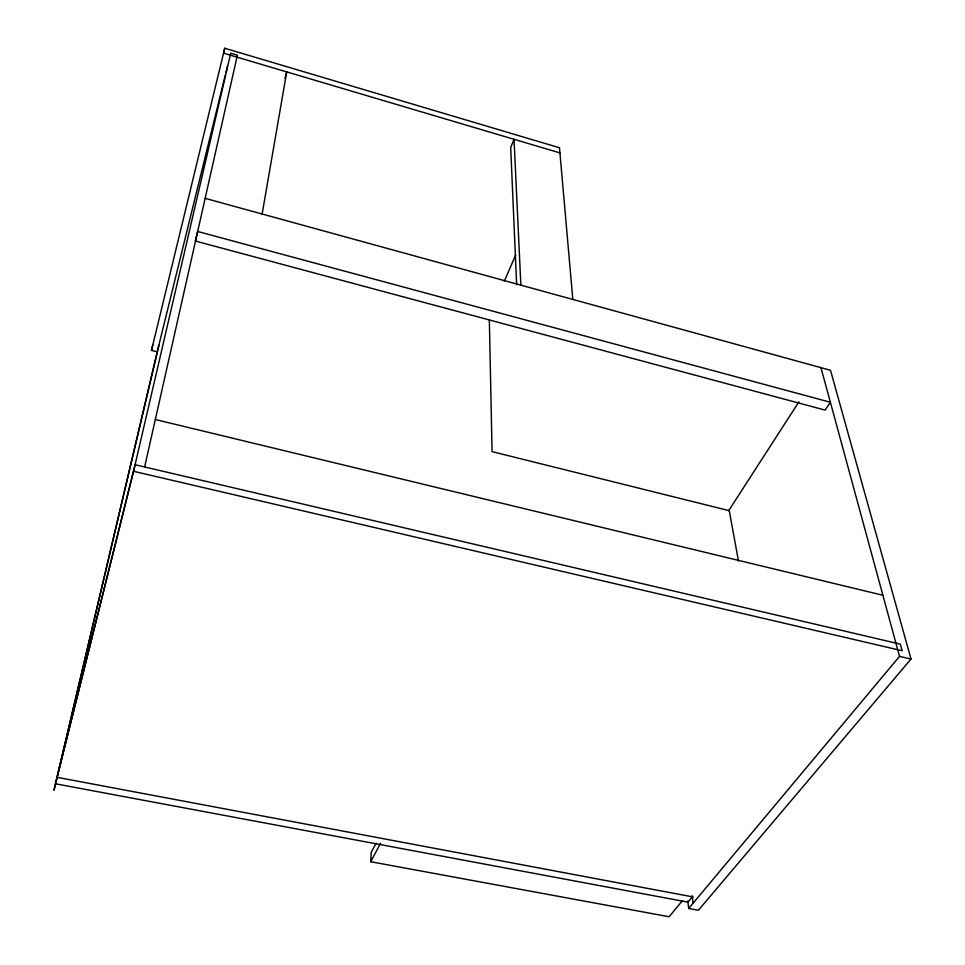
<?xml version="1.0" encoding="UTF-8"?>
<svg xmlns="http://www.w3.org/2000/svg" width="965" height="965" viewBox="0 0 965 965"><rect width="100%" height="100%" fill="white"/><g stroke="black" fill="none" stroke-linecap="round" stroke-linejoin="round"><path stroke-width="1.45" d="M682.496 900.586L669.155 916.75L370.729 861.733L371.199 852.469L376.109 843.193M262.13 214.001L286.726 71.905L284.989 78.177M144.641 466.964L237.378 55.222L230.707 53.232L133.556 471.294L55.524 783.797L687.924 902.154L692.363 896.811M158.839 345.349L53.992 790.275L159.346 343.226L225.328 75.089M157.307 351.875L151.481 350.416L152.784 344.988M572.824 299.427L559.483 147.754L224.736 48.25L223.554 53.172L559.929 152.904M151.481 350.416L224.736 48.25M226.039 72.182L227.475 66.356M58.648 770.89L135.088 464.72L900.345 644.15L902.166 650.748L133.556 471.294M504.273 281.334L515.648 255.086M370.729 861.733L380.596 843.241M728.684 510.714L798.911 401.838M205.147 198.344L830.503 370.283L911.008 659.035L698.407 910.26L688.696 908.463L899.525 656.369L820.962 367.653M57.14 777.332L693.184 896.968M899.525 656.369L911.008 659.035M155.329 419.522L882.903 595.272M738.478 561.099L729.275 510.678L492.066 451.632L489.339 319.644M692.219 895.689L693.147 903.131M687.78 900.984L688.696 908.463M520.859 285.145L514.031 139.298L510.702 147.5L516.649 284.772M197.68 231.479L195.28 241.009L825.159 410.113L830.383 402.26L197.68 231.479"/></g></svg>
